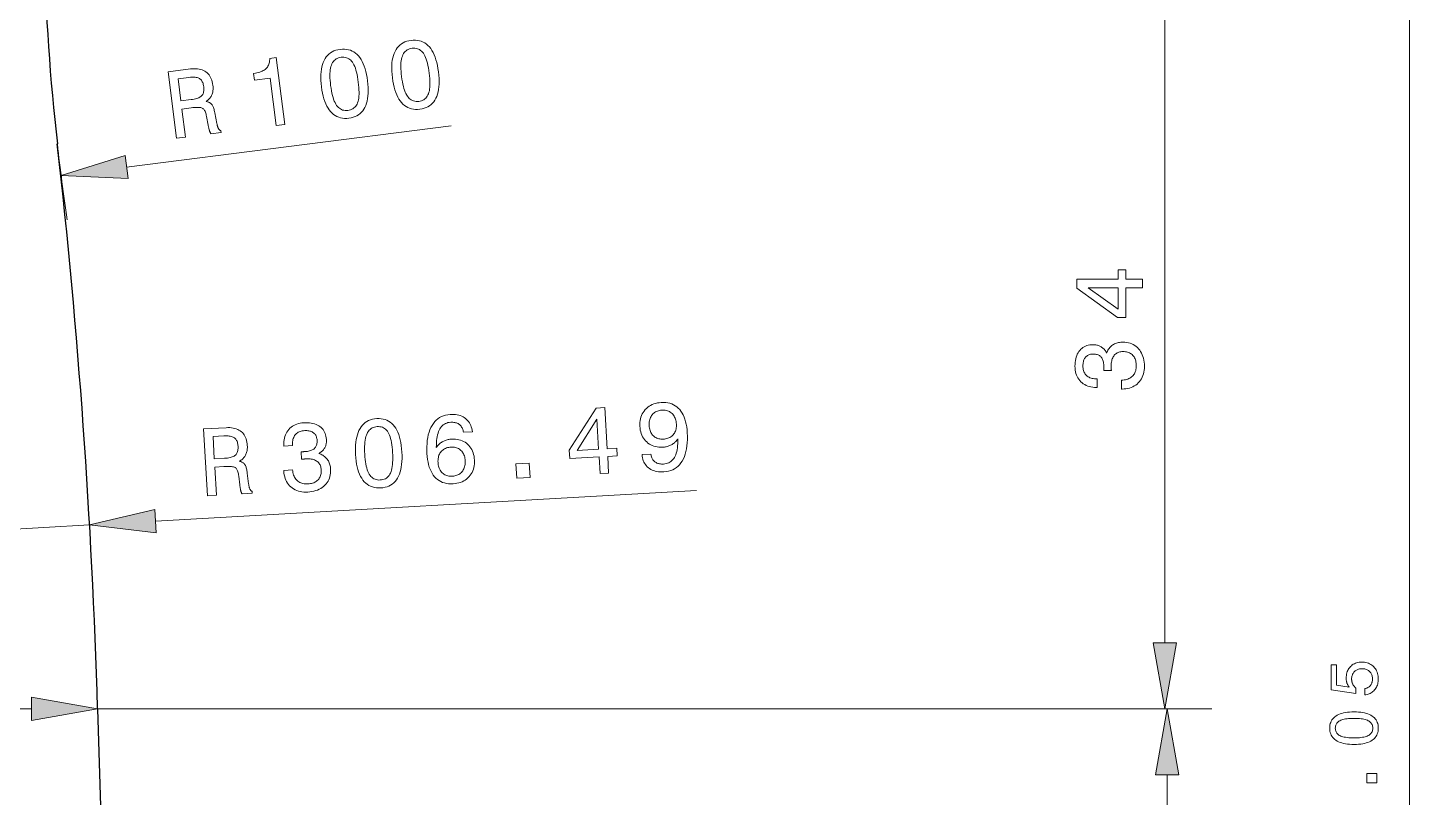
# Model space of a CAD drawing. Extents: x 0 to 297, y 0 to 420.
# Drawn here: x 160.1 to 221.9, y 247.4 to 281.8 of the extents above; entities that cross this region are included whole.
import ezdxf

# ---------------------------------------------------------------- set-up
doc = ezdxf.new("R2010")
doc.units = 0

msp = doc.modelspace()

# ---------------------------------------------------------------- linework, layer by layer
at = {"color": 7, "lineweight": 13}
for p, q in [((221.907, 141.27), (221.907, 344.361)), ((210.966, 254.27), (210.966, 282.361)), ((165.81, 259.715), (190.013, 261.087)), ((132.971, 251.315), (160.262, 251.315)), ((163.216, 251.315), (213.066, 251.315)), ((163.216, 251.315), (212.966, 251.315)), ((211.066, 217.27), (211.066, 248.361))]:
    msp.add_line(p, q, dxfattribs=at)
at = {"color": 7, "lineweight": 13, "ltscale": 0.366083}
msp.add_line((164.516, 275.558), (179.042, 277.408), dxfattribs=at)
at = {"color": 7, "lineweight": 13, "ltscale": 0.25}
msp.add_line((152.877, 258.982), (162.861, 259.548), dxfattribs=at)
at = {"color": 7, "lineweight": 30}
msp.add_line((163.216, 251.315), (164.316, 214.315), dxfattribs=at)
at = {"color": 7, "lineweight": 13}
for points in [[(173.235, 279.151), (173.219, 279.299), (173.209, 279.44), (173.205, 279.575), (173.207, 279.703), (173.216, 279.825), (173.231, 279.94), (173.252, 280.048), (173.279, 280.15), (173.312, 280.245), (173.352, 280.334), (173.398, 280.416), (173.449, 280.491), (173.506, 280.558), (173.569, 280.618), (173.638, 280.671), (173.713, 280.717), (173.793, 280.755), (173.879, 280.786), (173.971, 280.81), (174.069, 280.826), (174.169, 280.835), (174.265, 280.835), (174.356, 280.827), (174.444, 280.81), (174.528, 280.785), (174.608, 280.752), (174.684, 280.71), (174.756, 280.659), (174.824, 280.6), (174.888, 280.533), (174.948, 280.457), (175.003, 280.374), (175.055, 280.282), (175.102, 280.182), (175.145, 280.074), (175.183, 279.958), (175.217, 279.834), (175.248, 279.702), (175.273, 279.562), (175.295, 279.414), (175.311, 279.265), (175.321, 279.123), (175.325, 278.988), (175.323, 278.86), (175.315, 278.739), (175.3, 278.624), (175.279, 278.516), (175.253, 278.415), (175.22, 278.32), (175.181, 278.232), (175.135, 278.151), (175.084, 278.078), (175.027, 278.011), (174.964, 277.952), (174.895, 277.9), (174.821, 277.854), (174.74, 277.816), (174.653, 277.786), (174.56, 277.762), (174.462, 277.746), (174.363, 277.737), (174.268, 277.737), (174.176, 277.745), (174.089, 277.762), (174.005, 277.787), (173.925, 277.82), (173.849, 277.862), (173.777, 277.913), (173.709, 277.972), (173.644, 278.039), (173.584, 278.114), (173.528, 278.198), (173.476, 278.289), (173.428, 278.388), (173.385, 278.496), (173.346, 278.611), (173.312, 278.734), (173.282, 278.865), (173.256, 279.004)], [(176.407, 279.555), (176.391, 279.703), (176.381, 279.844), (176.378, 279.979), (176.38, 280.107), (176.389, 280.228), (176.403, 280.343), (176.424, 280.452), (176.452, 280.554), (176.485, 280.649), (176.525, 280.738), (176.57, 280.82), (176.622, 280.895), (176.679, 280.962), (176.742, 281.022), (176.811, 281.075), (176.885, 281.12), (176.966, 281.159), (177.052, 281.19), (177.144, 281.213), (177.242, 281.23), (177.342, 281.239), (177.437, 281.239), (177.529, 281.231), (177.617, 281.214), (177.701, 281.189), (177.781, 281.155), (177.856, 281.113), (177.928, 281.063), (177.996, 281.004), (178.06, 280.937), (178.12, 280.861), (178.176, 280.777), (178.227, 280.686), (178.274, 280.586), (178.317, 280.478), (178.356, 280.362), (178.39, 280.238), (178.42, 280.106), (178.446, 279.966), (178.467, 279.818), (178.484, 279.669), (178.494, 279.527), (178.498, 279.392), (178.496, 279.264), (178.487, 279.143), (178.473, 279.028), (178.452, 278.92), (178.425, 278.819), (178.392, 278.724), (178.353, 278.636), (178.308, 278.555), (178.257, 278.482), (178.2, 278.415), (178.137, 278.356), (178.068, 278.303), (177.993, 278.258), (177.912, 278.22), (177.826, 278.19), (177.733, 278.166), (177.634, 278.149), (177.535, 278.141), (177.44, 278.141), (177.349, 278.149), (177.261, 278.166), (177.178, 278.191), (177.098, 278.224), (177.022, 278.266), (176.95, 278.317), (176.881, 278.375), (176.817, 278.443), (176.756, 278.518), (176.7, 278.602), (176.648, 278.693), (176.601, 278.792), (176.558, 278.9), (176.519, 279.015), (176.485, 279.138), (176.455, 279.269), (176.429, 279.408)], [(176.817, 279.607), (176.834, 279.488), (176.853, 279.375), (176.874, 279.27), (176.897, 279.171), (176.923, 279.08), (176.95, 278.995), (176.98, 278.917), (177.012, 278.847), (177.046, 278.783), (177.083, 278.726), (177.121, 278.676), (177.163, 278.632), (177.207, 278.594), (177.253, 278.562), (177.303, 278.537), (177.355, 278.517), (177.409, 278.504), (177.467, 278.497), (177.527, 278.496), (177.589, 278.501), (177.652, 278.512), (177.71, 278.528), (177.764, 278.549), (177.813, 278.575), (177.859, 278.607), (177.9, 278.644), (177.937, 278.686), (177.97, 278.733), (177.999, 278.785), (178.023, 278.843), (178.043, 278.906), (178.06, 278.976), (178.073, 279.052), (178.082, 279.135), (178.087, 279.224), (178.088, 279.319), (178.086, 279.421), (178.079, 279.529), (178.069, 279.644), (178.055, 279.765), (178.038, 279.886), (178.02, 280), (177.998, 280.107), (177.975, 280.206), (177.95, 280.298), (177.923, 280.383), (177.893, 280.461), (177.862, 280.532), (177.828, 280.596), (177.793, 280.652), (177.755, 280.702), (177.714, 280.745), (177.67, 280.783), (177.624, 280.814), (177.575, 280.839), (177.523, 280.858), (177.468, 280.872), (177.411, 280.879), (177.35, 280.88), (177.287, 280.874), (177.225, 280.864), (177.167, 280.848), (177.114, 280.826), (177.064, 280.8), (177.019, 280.768), (176.977, 280.731), (176.94, 280.688), (176.907, 280.64), (176.878, 280.587), (176.853, 280.529), (176.832, 280.465), (176.815, 280.395), (176.802, 280.318), (176.792, 280.235), (176.787, 280.146), (176.785, 280.051), (176.788, 279.95), (176.794, 279.842), (176.804, 279.728)], [(171.203, 277.418), (170.933, 279.534), (170.239, 279.446), (170.2, 279.749), (170.275, 279.761), (170.345, 279.775), (170.41, 279.791), (170.472, 279.81), (170.529, 279.83), (170.582, 279.852), (170.631, 279.877), (170.675, 279.903), (170.715, 279.932), (170.751, 279.963), (170.783, 279.996), (170.812, 280.032), (170.837, 280.071), (170.859, 280.113), (170.878, 280.158), (170.893, 280.205), (170.905, 280.256), (170.913, 280.309), (170.918, 280.366), (170.92, 280.425), (171.211, 280.462), (171.592, 277.467)], [(173.645, 279.204), (173.661, 279.084), (173.68, 278.972), (173.702, 278.866), (173.725, 278.767), (173.75, 278.676), (173.778, 278.591), (173.808, 278.514), (173.84, 278.443), (173.874, 278.379), (173.91, 278.322), (173.949, 278.272), (173.99, 278.228), (174.034, 278.19), (174.081, 278.159), (174.13, 278.133), (174.182, 278.113), (174.237, 278.1), (174.294, 278.093), (174.354, 278.092), (174.417, 278.097), (174.479, 278.108), (174.537, 278.124), (174.591, 278.145), (174.641, 278.171), (174.686, 278.203), (174.728, 278.24), (174.765, 278.282), (174.797, 278.329), (174.826, 278.381), (174.85, 278.439), (174.871, 278.502), (174.887, 278.572), (174.9, 278.648), (174.909, 278.731), (174.914, 278.82), (174.916, 278.915), (174.913, 279.017), (174.907, 279.126), (174.897, 279.24), (174.883, 279.361), (174.866, 279.482), (174.847, 279.596), (174.826, 279.703), (174.803, 279.802), (174.777, 279.895), (174.75, 279.98), (174.721, 280.057), (174.689, 280.128), (174.656, 280.192), (174.62, 280.248), (174.582, 280.298), (174.541, 280.341), (174.498, 280.379), (174.451, 280.41), (174.402, 280.435), (174.35, 280.455), (174.295, 280.468), (174.238, 280.475), (174.178, 280.476), (174.115, 280.471), (174.053, 280.46), (173.995, 280.444), (173.941, 280.422), (173.892, 280.396), (173.846, 280.364), (173.805, 280.327), (173.768, 280.284), (173.734, 280.236), (173.705, 280.183), (173.68, 280.125), (173.66, 280.061), (173.642, 279.991), (173.629, 279.914), (173.62, 279.831), (173.614, 279.742), (173.613, 279.647), (173.615, 279.546), (173.621, 279.438), (173.631, 279.324)], [(166.754, 276.851), (166.375, 279.823), (167.369, 279.95), (167.455, 279.958), (167.537, 279.962), (167.616, 279.961), (167.691, 279.955), (167.763, 279.945), (167.831, 279.929), (167.895, 279.909), (167.955, 279.884), (168.012, 279.853), (168.066, 279.818), (168.115, 279.779), (168.161, 279.734), (168.202, 279.686), (168.239, 279.632), (168.272, 279.574), (168.301, 279.512), (168.326, 279.445), (168.347, 279.374), (168.363, 279.298), (168.376, 279.217), (168.381, 279.169), (168.384, 279.122), (168.385, 279.076), (168.383, 279.031), (168.38, 278.988), (168.374, 278.946), (168.366, 278.905), (168.356, 278.866), (168.344, 278.827), (168.329, 278.79), (168.313, 278.755), (168.294, 278.72), (168.273, 278.687), (168.25, 278.656), (168.225, 278.625), (168.198, 278.596), (168.169, 278.569), (168.138, 278.542), (168.104, 278.517), (168.069, 278.494), (168.102, 278.487), (168.133, 278.479), (168.163, 278.47), (168.191, 278.459), (168.217, 278.446), (168.242, 278.433), (168.264, 278.418), (168.286, 278.401), (168.305, 278.383), (168.323, 278.363), (168.34, 278.342), (168.356, 278.316), (168.371, 278.287), (168.386, 278.255), (168.4, 278.22), (168.414, 278.18), (168.427, 278.138), (168.439, 278.092), (168.451, 278.042), (168.462, 277.989), (168.555, 277.51), (168.561, 277.48), (168.568, 277.451), (168.574, 277.424), (168.581, 277.399), (168.588, 277.376), (168.595, 277.354), (168.602, 277.334), (168.609, 277.316), (168.616, 277.3), (168.624, 277.285), (168.632, 277.271), (168.641, 277.259), (168.65, 277.247), (168.66, 277.236), (168.67, 277.225), (168.681, 277.216), (168.692, 277.207), (168.704, 277.199), (168.717, 277.192), (168.73, 277.186), (168.741, 277.104), (168.291, 277.047), (168.284, 277.056), (168.277, 277.067), (168.27, 277.078), (168.263, 277.09), (168.257, 277.104), (168.25, 277.118), (168.244, 277.133), (168.237, 277.15), (168.231, 277.167), (168.224, 277.185), (168.218, 277.205), (168.212, 277.225), (168.206, 277.248), (168.2, 277.271), (168.193, 277.296), (168.187, 277.322), (168.181, 277.35), (168.175, 277.379), (168.168, 277.409), (168.162, 277.441), (168.092, 277.823), (168.081, 277.879), (168.068, 277.93), (168.055, 277.977), (168.04, 278.02), (168.024, 278.058), (168.006, 278.092), (167.988, 278.122), (167.968, 278.148), (167.947, 278.169), (167.925, 278.186), (167.899, 278.2), (167.867, 278.211), (167.83, 278.22), (167.786, 278.226), (167.737, 278.229), (167.681, 278.23), (167.62, 278.229), (167.552, 278.225), (167.479, 278.218), (167.399, 278.209), (166.991, 278.157), (167.151, 276.902)], [(167.304, 279.572), (166.819, 279.51), (166.945, 278.521), (167.403, 278.579), (167.471, 278.589), (167.534, 278.6), (167.592, 278.614), (167.646, 278.629), (167.696, 278.645), (167.741, 278.664), (167.781, 278.684), (167.817, 278.707), (167.849, 278.73), (167.876, 278.756), (167.899, 278.784), (167.919, 278.814), (167.936, 278.848), (167.949, 278.884), (167.96, 278.922), (167.967, 278.964), (167.971, 279.008), (167.972, 279.055), (167.97, 279.104), (167.965, 279.156), (167.957, 279.207), (167.947, 279.255), (167.934, 279.299), (167.92, 279.34), (167.902, 279.378), (167.883, 279.412), (167.861, 279.443), (167.837, 279.471), (167.81, 279.495), (167.781, 279.516), (167.749, 279.534), (167.714, 279.55), (167.675, 279.562), (167.633, 279.572), (167.587, 279.579), (167.537, 279.583), (167.484, 279.584), (167.428, 279.583), (167.368, 279.579)], [(164.451, 276.075), (161.586, 275.185), (164.582, 275.042)], [(209.966, 270.151), (209.224, 270.151), (209.224, 268.833), (208.844, 268.833), (207.033, 270.147), (207.033, 270.539), (208.878, 270.539), (208.878, 270.967), (209.224, 270.967), (209.224, 270.539), (209.966, 270.539)], [(208.878, 269.196), (208.878, 270.151), (207.535, 270.151)], [(209.026, 265.627), (209.026, 266.025), (209.087, 266.028), (209.146, 266.034), (209.203, 266.043), (209.256, 266.056), (209.306, 266.072), (209.354, 266.091), (209.399, 266.113), (209.441, 266.138), (209.48, 266.167), (209.516, 266.199), (209.549, 266.234), (209.578, 266.271), (209.605, 266.312), (209.627, 266.354), (209.646, 266.4), (209.662, 266.448), (209.674, 266.499), (209.683, 266.553), (209.688, 266.609), (209.69, 266.668), (209.688, 266.726), (209.683, 266.781), (209.676, 266.834), (209.664, 266.884), (209.65, 266.932), (209.633, 266.977), (209.612, 267.02), (209.589, 267.06), (209.562, 267.098), (209.532, 267.133), (209.499, 267.165), (209.464, 267.194), (209.426, 267.219), (209.386, 267.241), (209.344, 267.26), (209.299, 267.275), (209.252, 267.287), (209.203, 267.296), (209.151, 267.301), (209.097, 267.303), (209.048, 267.301), (209.001, 267.296), (208.957, 267.287), (208.914, 267.276), (208.874, 267.261), (208.836, 267.242), (208.8, 267.22), (208.767, 267.195), (208.735, 267.167), (208.706, 267.135), (208.68, 267.1), (208.656, 267.062), (208.635, 267.022), (208.617, 266.979), (208.601, 266.933), (208.588, 266.885), (208.579, 266.834), (208.572, 266.78), (208.567, 266.723), (208.566, 266.664), (208.566, 266.655), (208.566, 266.647), (208.566, 266.638), (208.566, 266.629), (208.567, 266.621), (208.567, 266.612), (208.567, 266.603), (208.567, 266.594), (208.568, 266.584), (208.568, 266.575), (208.569, 266.566), (208.569, 266.555), (208.57, 266.545), (208.57, 266.533), (208.571, 266.521), (208.571, 266.509), (208.572, 266.496), (208.573, 266.482), (208.574, 266.468), (208.574, 266.453), (208.235, 266.453), (208.235, 266.462), (208.236, 266.471), (208.236, 266.48), (208.237, 266.489), (208.237, 266.498), (208.237, 266.507), (208.238, 266.516), (208.238, 266.524), (208.238, 266.533), (208.238, 266.542), (208.238, 266.55), (208.239, 266.558), (208.239, 266.566), (208.239, 266.574), (208.239, 266.582), (208.239, 266.59), (208.239, 266.597), (208.239, 266.605), (208.239, 266.612), (208.239, 266.62), (208.238, 266.676), (208.235, 266.73), (208.229, 266.78), (208.221, 266.828), (208.211, 266.873), (208.198, 266.914), (208.183, 266.953), (208.166, 266.989), (208.146, 267.021), (208.124, 267.051), (208.1, 267.077), (208.074, 267.101), (208.045, 267.122), (208.013, 267.14), (207.979, 267.156), (207.943, 267.168), (207.904, 267.178), (207.863, 267.185), (207.819, 267.189), (207.773, 267.191), (207.729, 267.189), (207.687, 267.185), (207.646, 267.179), (207.608, 267.169), (207.572, 267.157), (207.538, 267.142), (207.506, 267.124), (207.477, 267.104), (207.449, 267.081), (207.423, 267.055), (207.4, 267.026), (207.379, 266.996), (207.361, 266.963), (207.345, 266.927), (207.332, 266.889), (207.321, 266.849), (207.312, 266.806), (207.306, 266.761), (207.302, 266.714), (207.301, 266.664), (207.303, 266.608), (207.308, 266.555), (207.316, 266.504), (207.327, 266.456), (207.342, 266.412), (207.36, 266.369), (207.381, 266.33), (207.405, 266.293), (207.433, 266.26), (207.463, 266.228), (207.497, 266.2), (207.534, 266.175), (207.575, 266.153), (207.618, 266.133), (207.664, 266.117), (207.713, 266.104), (207.765, 266.093), (207.82, 266.086), (207.879, 266.081), (207.94, 266.08), (207.94, 265.696), (207.91, 265.696), (207.824, 265.699), (207.741, 265.706), (207.662, 265.719), (207.587, 265.737), (207.515, 265.76), (207.446, 265.788), (207.381, 265.822), (207.32, 265.86), (207.262, 265.904), (207.208, 265.952), (207.159, 266.005), (207.114, 266.062), (207.075, 266.122), (207.041, 266.186), (207.012, 266.253), (206.989, 266.324), (206.97, 266.398), (206.957, 266.476), (206.95, 266.558), (206.947, 266.643), (206.949, 266.733), (206.955, 266.818), (206.966, 266.9), (206.981, 266.977), (207, 267.051), (207.024, 267.12), (207.051, 267.185), (207.083, 267.246), (207.119, 267.303), (207.16, 267.355), (207.204, 267.403), (207.252, 267.446), (207.303, 267.484), (207.357, 267.517), (207.415, 267.545), (207.476, 267.568), (207.541, 267.585), (207.609, 267.598), (207.68, 267.606), (207.754, 267.608), (207.797, 267.607), (207.839, 267.604), (207.879, 267.6), (207.918, 267.593), (207.956, 267.584), (207.992, 267.574), (208.027, 267.561), (208.061, 267.547), (208.094, 267.531), (208.125, 267.512), (208.155, 267.492), (208.184, 267.47), (208.211, 267.447), (208.237, 267.421), (208.261, 267.393), (208.284, 267.364), (208.305, 267.333), (208.324, 267.3), (208.343, 267.265), (208.359, 267.229), (208.378, 267.276), (208.399, 267.321), (208.421, 267.364), (208.446, 267.404), (208.473, 267.442), (208.501, 267.478), (208.532, 267.511), (208.565, 267.542), (208.599, 267.57), (208.636, 267.597), (208.674, 267.62), (208.714, 267.642), (208.756, 267.661), (208.8, 267.677), (208.845, 267.691), (208.892, 267.702), (208.941, 267.711), (208.991, 267.717), (209.043, 267.721), (209.097, 267.722), (209.182, 267.719), (209.263, 267.71), (209.341, 267.696), (209.416, 267.675), (209.487, 267.648), (209.554, 267.616), (209.619, 267.577), (209.68, 267.533), (209.737, 267.483), (209.791, 267.427), (209.841, 267.366), (209.885, 267.301), (209.924, 267.232), (209.958, 267.16), (209.987, 267.083), (210.011, 267.003), (210.029, 266.919), (210.042, 266.831), (210.05, 266.739), (210.052, 266.643), (210.05, 266.552), (210.041, 266.465), (210.028, 266.381), (210.009, 266.302), (209.984, 266.226), (209.954, 266.154), (209.919, 266.085), (209.878, 266.021), (209.832, 265.96), (209.78, 265.903), (209.724, 265.85), (209.664, 265.803), (209.601, 265.762), (209.534, 265.726), (209.463, 265.696), (209.389, 265.671), (209.311, 265.651), (209.229, 265.638), (209.144, 265.629), (209.055, 265.627)], [(185.696, 261.844), (185.654, 262.585), (184.339, 262.51), (184.317, 262.889), (185.526, 264.772), (185.918, 264.794), (186.022, 262.952), (186.449, 262.976), (186.469, 262.631), (186.042, 262.607), (186.083, 261.866)], [(187.576, 262.694), (187.972, 262.716), (187.978, 262.672), (187.986, 262.631), (187.997, 262.591), (188.01, 262.554), (188.026, 262.518), (188.045, 262.485), (188.066, 262.454), (188.09, 262.425), (188.116, 262.398), (188.144, 262.373), (188.175, 262.351), (188.208, 262.331), (188.242, 262.314), (188.279, 262.3), (188.317, 262.288), (188.357, 262.279), (188.4, 262.273), (188.444, 262.269), (188.49, 262.268), (188.538, 262.269), (188.602, 262.275), (188.662, 262.287), (188.719, 262.303), (188.773, 262.325), (188.824, 262.352), (188.871, 262.385), (188.915, 262.422), (188.955, 262.465), (188.992, 262.513), (189.025, 262.566), (189.056, 262.624), (189.083, 262.688), (189.107, 262.757), (189.127, 262.832), (189.145, 262.912), (189.159, 262.998), (189.17, 263.089), (189.177, 263.186), (189.182, 263.288), (189.183, 263.395), (189.159, 263.362), (189.134, 263.33), (189.108, 263.299), (189.08, 263.27), (189.051, 263.243), (189.022, 263.217), (188.99, 263.193), (188.958, 263.17), (188.925, 263.149), (188.89, 263.129), (188.854, 263.111), (188.818, 263.095), (188.78, 263.08), (188.742, 263.067), (188.702, 263.055), (188.662, 263.045), (188.62, 263.037), (188.578, 263.031), (188.535, 263.026), (188.491, 263.022), (188.407, 263.02), (188.326, 263.024), (188.249, 263.033), (188.174, 263.048), (188.102, 263.069), (188.032, 263.095), (187.966, 263.127), (187.903, 263.164), (187.842, 263.207), (187.785, 263.256), (187.731, 263.309), (187.683, 263.366), (187.639, 263.427), (187.601, 263.492), (187.568, 263.56), (187.54, 263.633), (187.517, 263.709), (187.499, 263.789), (187.486, 263.872), (187.479, 263.959), (187.477, 264.048), (187.48, 264.133), (187.49, 264.215), (187.505, 264.294), (187.526, 264.369), (187.553, 264.442), (187.586, 264.512), (187.624, 264.579), (187.669, 264.642), (187.719, 264.703), (187.774, 264.759), (187.832, 264.81), (187.895, 264.855), (187.961, 264.895), (188.031, 264.93), (188.105, 264.96), (188.183, 264.984), (188.264, 265.002), (188.349, 265.015), (188.439, 265.023), (188.541, 265.025), (188.639, 265.02), (188.733, 265.007), (188.822, 264.986), (188.906, 264.958), (188.987, 264.923), (189.062, 264.88), (189.133, 264.829), (189.2, 264.77), (189.262, 264.705), (189.319, 264.632), (189.372, 264.552), (189.418, 264.465), (189.46, 264.372), (189.497, 264.272), (189.528, 264.165), (189.554, 264.051), (189.575, 263.931), (189.59, 263.804), (189.601, 263.67), (189.607, 263.512), (189.606, 263.36), (189.599, 263.216), (189.586, 263.079), (189.567, 262.949), (189.541, 262.826), (189.509, 262.71), (189.471, 262.601), (189.426, 262.5), (189.375, 262.405), (189.317, 262.318), (189.255, 262.24), (189.186, 262.17), (189.113, 262.109), (189.033, 262.056), (188.948, 262.012), (188.858, 261.976), (188.762, 261.949), (188.66, 261.93), (188.553, 261.919), (188.47, 261.917), (188.389, 261.919), (188.312, 261.926), (188.239, 261.938), (188.168, 261.954), (188.1, 261.975), (188.036, 262.001), (187.975, 262.031), (187.917, 262.066), (187.863, 262.106), (187.812, 262.15), (187.766, 262.197), (187.725, 262.248), (187.689, 262.301), (187.658, 262.358), (187.632, 262.419), (187.611, 262.483), (187.594, 262.55), (187.583, 262.62)], [(187.895, 263.987), (187.9, 263.93), (187.908, 263.876), (187.919, 263.824), (187.933, 263.775), (187.95, 263.728), (187.971, 263.684), (187.994, 263.642), (188.021, 263.603), (188.05, 263.566), (188.083, 263.532), (188.118, 263.501), (188.155, 263.474), (188.194, 263.45), (188.235, 263.429), (188.277, 263.413), (188.322, 263.4), (188.368, 263.39), (188.416, 263.384), (188.467, 263.382), (188.519, 263.383), (188.576, 263.388), (188.631, 263.396), (188.683, 263.408), (188.733, 263.422), (188.779, 263.441), (188.823, 263.462), (188.864, 263.487), (188.903, 263.515), (188.938, 263.546), (188.971, 263.581), (189.001, 263.618), (189.027, 263.658), (189.05, 263.7), (189.069, 263.744), (189.085, 263.791), (189.097, 263.84), (189.106, 263.892), (189.112, 263.946), (189.113, 264.002), (189.112, 264.06), (189.107, 264.119), (189.099, 264.176), (189.087, 264.229), (189.072, 264.28), (189.055, 264.328), (189.034, 264.374), (189.009, 264.417), (188.982, 264.457), (188.951, 264.495), (188.917, 264.53), (188.881, 264.562), (188.842, 264.59), (188.801, 264.614), (188.759, 264.635), (188.714, 264.652), (188.667, 264.666), (188.618, 264.675), (188.566, 264.681), (188.513, 264.684), (188.458, 264.682), (188.405, 264.677), (188.355, 264.669), (188.306, 264.657), (188.261, 264.642), (188.217, 264.623), (188.176, 264.6), (188.137, 264.575), (188.1, 264.545), (188.066, 264.512), (188.033, 264.476), (188.004, 264.436), (187.978, 264.395), (187.956, 264.351), (187.937, 264.306), (187.922, 264.258), (187.909, 264.208), (187.901, 264.156), (187.896, 264.102), (187.894, 264.046)], [(171.547, 261.984), (171.945, 262.006), (171.951, 261.945), (171.96, 261.886), (171.973, 261.831), (171.989, 261.778), (172.007, 261.729), (172.029, 261.682), (172.054, 261.639), (172.081, 261.599), (172.112, 261.561), (172.146, 261.527), (172.183, 261.496), (172.222, 261.469), (172.264, 261.445), (172.308, 261.425), (172.354, 261.408), (172.403, 261.395), (172.455, 261.386), (172.509, 261.38), (172.565, 261.378), (172.624, 261.38), (172.682, 261.385), (172.737, 261.393), (172.789, 261.403), (172.839, 261.417), (172.885, 261.434), (172.93, 261.454), (172.971, 261.477), (173.01, 261.503), (173.046, 261.532), (173.079, 261.564), (173.11, 261.599), (173.137, 261.635), (173.16, 261.674), (173.18, 261.715), (173.196, 261.759), (173.209, 261.804), (173.218, 261.852), (173.223, 261.901), (173.226, 261.953), (173.224, 262.007), (173.22, 262.056), (173.212, 262.103), (173.201, 262.147), (173.187, 262.188), (173.17, 262.228), (173.149, 262.265), (173.125, 262.299), (173.098, 262.331), (173.068, 262.361), (173.035, 262.388), (172.998, 262.413), (172.96, 262.434), (172.918, 262.453), (172.874, 262.469), (172.828, 262.482), (172.778, 262.492), (172.727, 262.498), (172.673, 262.502), (172.616, 262.503), (172.556, 262.501), (172.548, 262.501), (172.539, 262.5), (172.531, 262.5), (172.522, 262.499), (172.513, 262.499), (172.504, 262.498), (172.495, 262.497), (172.486, 262.496), (172.477, 262.495), (172.468, 262.494), (172.459, 262.493), (172.449, 262.492), (172.438, 262.491), (172.427, 262.49), (172.415, 262.489), (172.402, 262.487), (172.389, 262.486), (172.375, 262.484), (172.361, 262.483), (172.346, 262.481), (172.327, 262.82), (172.336, 262.82), (172.346, 262.82), (172.355, 262.82), (172.364, 262.821), (172.373, 262.821), (172.381, 262.821), (172.39, 262.821), (172.399, 262.821), (172.407, 262.822), (172.416, 262.822), (172.424, 262.822), (172.432, 262.822), (172.441, 262.823), (172.449, 262.823), (172.456, 262.823), (172.464, 262.824), (172.472, 262.824), (172.479, 262.824), (172.487, 262.825), (172.494, 262.825), (172.55, 262.83), (172.604, 262.836), (172.654, 262.845), (172.701, 262.855), (172.745, 262.868), (172.786, 262.883), (172.823, 262.9), (172.858, 262.919), (172.889, 262.941), (172.918, 262.964), (172.943, 262.99), (172.965, 263.018), (172.985, 263.048), (173.001, 263.081), (173.014, 263.115), (173.025, 263.152), (173.033, 263.191), (173.037, 263.233), (173.039, 263.277), (173.038, 263.323), (173.034, 263.367), (173.027, 263.409), (173.018, 263.449), (173.007, 263.487), (172.992, 263.522), (172.976, 263.555), (172.956, 263.586), (172.934, 263.614), (172.909, 263.64), (172.882, 263.664), (172.853, 263.686), (172.821, 263.705), (172.787, 263.721), (172.75, 263.735), (172.712, 263.747), (172.671, 263.755), (172.628, 263.761), (172.582, 263.765), (172.535, 263.766), (172.485, 263.764), (172.429, 263.76), (172.376, 263.752), (172.326, 263.741), (172.279, 263.727), (172.235, 263.71), (172.194, 263.689), (172.156, 263.666), (172.121, 263.64), (172.089, 263.61), (172.059, 263.578), (172.033, 263.542), (172.01, 263.504), (171.99, 263.462), (171.973, 263.418), (171.959, 263.371), (171.949, 263.322), (171.941, 263.269), (171.937, 263.213), (171.936, 263.155), (171.938, 263.094), (171.555, 263.072), (171.553, 263.101), (171.551, 263.188), (171.554, 263.271), (171.562, 263.35), (171.576, 263.427), (171.595, 263.5), (171.619, 263.57), (171.649, 263.637), (171.684, 263.7), (171.724, 263.76), (171.769, 263.817), (171.819, 263.869), (171.873, 263.917), (171.931, 263.959), (171.993, 263.997), (172.058, 264.029), (172.128, 264.057), (172.201, 264.079), (172.278, 264.097), (172.359, 264.109), (172.444, 264.117), (172.534, 264.12), (172.62, 264.118), (172.702, 264.112), (172.78, 264.102), (172.854, 264.087), (172.924, 264.067), (172.991, 264.043), (173.054, 264.015), (173.112, 263.982), (173.167, 263.945), (173.218, 263.903), (173.263, 263.858), (173.304, 263.809), (173.34, 263.757), (173.371, 263.701), (173.397, 263.641), (173.419, 263.577), (173.435, 263.51), (173.447, 263.44), (173.453, 263.365), (173.455, 263.322), (173.454, 263.281), (173.452, 263.24), (173.447, 263.201), (173.441, 263.163), (173.432, 263.126), (173.422, 263.09), (173.41, 263.055), (173.395, 263.022), (173.379, 262.989), (173.36, 262.958), (173.34, 262.928), (173.318, 262.9), (173.294, 262.873), (173.268, 262.847), (173.24, 262.823), (173.21, 262.8), (173.178, 262.779), (173.144, 262.759), (173.109, 262.74), (173.157, 262.724), (173.203, 262.706), (173.247, 262.685), (173.289, 262.663), (173.328, 262.639), (173.365, 262.612), (173.4, 262.583), (173.433, 262.553), (173.463, 262.52), (173.492, 262.485), (173.518, 262.448), (173.541, 262.409), (173.562, 262.368), (173.581, 262.326), (173.598, 262.281), (173.611, 262.235), (173.623, 262.187), (173.632, 262.137), (173.639, 262.085), (173.643, 262.031), (173.645, 261.946), (173.641, 261.864), (173.63, 261.786), (173.614, 261.71), (173.592, 261.638), (173.563, 261.568), (173.528, 261.502), (173.487, 261.439), (173.441, 261.379), (173.388, 261.322), (173.33, 261.269), (173.267, 261.221), (173.201, 261.178), (173.13, 261.14), (173.056, 261.107), (172.977, 261.078), (172.894, 261.055), (172.806, 261.037), (172.715, 261.024), (172.619, 261.016), (172.529, 261.014), (172.441, 261.017), (172.357, 261.026), (172.277, 261.04), (172.199, 261.061), (172.126, 261.086), (172.055, 261.118), (171.989, 261.155), (171.925, 261.198), (171.865, 261.246), (171.81, 261.299), (171.759, 261.356), (171.715, 261.417), (171.675, 261.482), (171.641, 261.551), (171.612, 261.624), (171.588, 261.701), (171.569, 261.781), (171.556, 261.866), (171.549, 261.954)], [(174.759, 262.69), (174.753, 262.838), (174.753, 262.98), (174.759, 263.114), (174.77, 263.242), (174.787, 263.362), (174.81, 263.476), (174.839, 263.583), (174.873, 263.683), (174.913, 263.775), (174.958, 263.861), (175.01, 263.94), (175.066, 264.011), (175.128, 264.074), (175.195, 264.129), (175.267, 264.177), (175.345, 264.218), (175.428, 264.25), (175.516, 264.275), (175.61, 264.292), (175.708, 264.302), (175.808, 264.304), (175.904, 264.297), (175.995, 264.283), (176.081, 264.26), (176.163, 264.229), (176.24, 264.19), (176.313, 264.143), (176.381, 264.087), (176.445, 264.024), (176.504, 263.952), (176.559, 263.872), (176.608, 263.785), (176.653, 263.69), (176.693, 263.587), (176.728, 263.476), (176.759, 263.358), (176.784, 263.232), (176.805, 263.098), (176.821, 262.956), (176.832, 262.807), (176.838, 262.658), (176.838, 262.516), (176.833, 262.381), (176.821, 262.253), (176.805, 262.132), (176.782, 262.019), (176.754, 261.913), (176.72, 261.814), (176.681, 261.722), (176.635, 261.637), (176.585, 261.559), (176.529, 261.489), (176.467, 261.427), (176.4, 261.372), (176.328, 261.325), (176.25, 261.285), (176.167, 261.253), (176.078, 261.228), (175.984, 261.211), (175.884, 261.201), (175.785, 261.2), (175.69, 261.206), (175.6, 261.221), (175.513, 261.244), (175.432, 261.274), (175.354, 261.314), (175.282, 261.361), (175.213, 261.416), (175.149, 261.48), (175.089, 261.551), (175.034, 261.631), (174.984, 261.718), (174.939, 261.813), (174.898, 261.915), (174.863, 262.025), (174.832, 262.143), (174.807, 262.268), (174.786, 262.401), (174.77, 262.541)], [(179.984, 263.712), (179.588, 263.69), (179.58, 263.735), (179.569, 263.778), (179.557, 263.819), (179.542, 263.857), (179.525, 263.893), (179.505, 263.926), (179.484, 263.958), (179.46, 263.987), (179.434, 264.013), (179.406, 264.037), (179.376, 264.059), (179.344, 264.078), (179.31, 264.095), (179.274, 264.109), (179.236, 264.12), (179.196, 264.129), (179.155, 264.135), (179.111, 264.139), (179.066, 264.14), (179.018, 264.139), (178.954, 264.133), (178.893, 264.121), (178.836, 264.104), (178.782, 264.082), (178.732, 264.055), (178.685, 264.023), (178.641, 263.985), (178.601, 263.942), (178.564, 263.894), (178.53, 263.841), (178.5, 263.782), (178.473, 263.718), (178.449, 263.649), (178.428, 263.574), (178.411, 263.494), (178.397, 263.409), (178.386, 263.318), (178.378, 263.221), (178.374, 263.12), (178.372, 263.013), (178.396, 263.046), (178.422, 263.077), (178.448, 263.107), (178.476, 263.136), (178.505, 263.163), (178.535, 263.189), (178.566, 263.213), (178.598, 263.236), (178.632, 263.257), (178.667, 263.276), (178.703, 263.294), (178.74, 263.311), (178.777, 263.326), (178.816, 263.339), (178.856, 263.35), (178.897, 263.36), (178.939, 263.369), (178.981, 263.375), (179.025, 263.38), (179.069, 263.384), (179.153, 263.386), (179.234, 263.382), (179.311, 263.373), (179.386, 263.358), (179.458, 263.337), (179.527, 263.311), (179.594, 263.279), (179.657, 263.242), (179.718, 263.199), (179.775, 263.15), (179.829, 263.097), (179.877, 263.04), (179.921, 262.979), (179.959, 262.914), (179.992, 262.845), (180.02, 262.773), (180.043, 262.697), (180.061, 262.617), (180.073, 262.534), (180.081, 262.446), (180.083, 262.359), (180.08, 262.274), (180.07, 262.192), (180.055, 262.114), (180.034, 262.038), (180.007, 261.965), (179.974, 261.896), (179.936, 261.829), (179.891, 261.766), (179.841, 261.705), (179.786, 261.649), (179.728, 261.598), (179.665, 261.553), (179.599, 261.513), (179.529, 261.478), (179.455, 261.448), (179.377, 261.424), (179.296, 261.406), (179.21, 261.393), (179.121, 261.385), (179.018, 261.383), (178.92, 261.388), (178.826, 261.401), (178.736, 261.421), (178.652, 261.45), (178.571, 261.485), (178.495, 261.528), (178.424, 261.579), (178.357, 261.637), (178.295, 261.703), (178.237, 261.776), (178.185, 261.856), (178.138, 261.943), (178.096, 262.036), (178.059, 262.136), (178.028, 262.243), (178.002, 262.356), (177.981, 262.477), (177.965, 262.604), (177.955, 262.738), (177.949, 262.895), (177.95, 263.046), (177.956, 263.189), (177.97, 263.326), (177.989, 263.455), (178.015, 263.578), (178.047, 263.694), (178.086, 263.803), (178.131, 263.905), (178.182, 264), (178.24, 264.087), (178.302, 264.166), (178.37, 264.236), (178.443, 264.298), (178.521, 264.351), (178.605, 264.395), (178.694, 264.431), (178.788, 264.459), (178.887, 264.478), (178.992, 264.488), (179.076, 264.49), (179.156, 264.488), (179.233, 264.482), (179.307, 264.471), (179.377, 264.455), (179.444, 264.435), (179.508, 264.411), (179.568, 264.381), (179.625, 264.348), (179.679, 264.309), (179.729, 264.267), (179.774, 264.221), (179.815, 264.17), (179.852, 264.116), (179.885, 264.059), (179.913, 263.997), (179.937, 263.932), (179.957, 263.862), (179.973, 263.789)], [(184.681, 262.876), (185.635, 262.93), (185.559, 264.271)], [(168.133, 260.849), (167.963, 263.84), (168.963, 263.896), (169.049, 263.899), (169.132, 263.897), (169.21, 263.891), (169.285, 263.88), (169.355, 263.864), (169.422, 263.844), (169.485, 263.819), (169.543, 263.789), (169.598, 263.755), (169.649, 263.717), (169.695, 263.674), (169.738, 263.626), (169.775, 263.575), (169.809, 263.519), (169.838, 263.459), (169.862, 263.395), (169.882, 263.326), (169.898, 263.253), (169.909, 263.176), (169.916, 263.095), (169.918, 263.047), (169.918, 262.999), (169.915, 262.954), (169.911, 262.909), (169.904, 262.866), (169.896, 262.825), (169.885, 262.785), (169.872, 262.746), (169.857, 262.709), (169.84, 262.673), (169.821, 262.638), (169.8, 262.605), (169.777, 262.574), (169.752, 262.544), (169.725, 262.515), (169.696, 262.488), (169.664, 262.463), (169.631, 262.439), (169.596, 262.416), (169.559, 262.395), (169.592, 262.386), (169.622, 262.376), (169.651, 262.364), (169.678, 262.352), (169.704, 262.337), (169.727, 262.322), (169.749, 262.305), (169.769, 262.287), (169.787, 262.268), (169.804, 262.247), (169.819, 262.224), (169.833, 262.198), (169.847, 262.168), (169.859, 262.135), (169.871, 262.098), (169.882, 262.058), (169.892, 262.015), (169.901, 261.968), (169.909, 261.918), (169.916, 261.864), (169.976, 261.38), (169.98, 261.349), (169.984, 261.32), (169.989, 261.293), (169.993, 261.267), (169.999, 261.244), (170.004, 261.222), (170.01, 261.201), (170.016, 261.183), (170.022, 261.166), (170.029, 261.15), (170.036, 261.136), (170.043, 261.123), (170.052, 261.111), (170.061, 261.099), (170.07, 261.088), (170.08, 261.078), (170.091, 261.068), (170.103, 261.059), (170.115, 261.051), (170.128, 261.044), (170.132, 260.962), (169.68, 260.936), (169.673, 260.946), (169.667, 260.957), (169.661, 260.969), (169.655, 260.982), (169.649, 260.995), (169.644, 261.01), (169.638, 261.026), (169.633, 261.042), (169.628, 261.06), (169.623, 261.079), (169.618, 261.099), (169.614, 261.12), (169.609, 261.142), (169.604, 261.166), (169.6, 261.192), (169.595, 261.218), (169.591, 261.246), (169.587, 261.275), (169.583, 261.306), (169.579, 261.338), (169.536, 261.724), (169.528, 261.78), (169.52, 261.833), (169.509, 261.88), (169.497, 261.924), (169.484, 261.964), (169.469, 261.999), (169.452, 262.03), (169.435, 262.057), (169.415, 262.08), (169.394, 262.098), (169.37, 262.114), (169.339, 262.127), (169.302, 262.138), (169.259, 262.148), (169.21, 262.154), (169.154, 262.159), (169.093, 262.162), (169.025, 262.163), (168.951, 262.161), (168.871, 262.158), (168.461, 262.134), (168.533, 260.871)], [(168.872, 263.524), (168.384, 263.496), (168.44, 262.5), (168.901, 262.527), (168.969, 262.532), (169.033, 262.539), (169.092, 262.548), (169.147, 262.559), (169.198, 262.572), (169.244, 262.588), (169.286, 262.605), (169.323, 262.625), (169.356, 262.646), (169.385, 262.67), (169.41, 262.696), (169.432, 262.725), (169.451, 262.757), (169.467, 262.792), (169.481, 262.83), (169.491, 262.871), (169.498, 262.915), (169.502, 262.961), (169.504, 263.011), (169.502, 263.063), (169.498, 263.115), (169.491, 263.163), (169.482, 263.208), (169.47, 263.25), (169.455, 263.289), (169.438, 263.324), (169.418, 263.357), (169.396, 263.386), (169.371, 263.412), (169.344, 263.435), (169.313, 263.456), (169.279, 263.473), (169.241, 263.488), (169.2, 263.501), (169.154, 263.511), (169.105, 263.519), (169.053, 263.524), (168.996, 263.526), (168.936, 263.526)], [(175.171, 262.713), (175.18, 262.593), (175.191, 262.479), (175.204, 262.372), (175.221, 262.272), (175.24, 262.179), (175.261, 262.093), (175.285, 262.013), (175.312, 261.941), (175.342, 261.875), (175.374, 261.815), (175.409, 261.763), (175.447, 261.716), (175.489, 261.675), (175.533, 261.64), (175.581, 261.611), (175.631, 261.588), (175.685, 261.571), (175.741, 261.56), (175.801, 261.554), (175.864, 261.555), (175.927, 261.561), (175.986, 261.573), (176.041, 261.591), (176.093, 261.614), (176.14, 261.642), (176.184, 261.676), (176.224, 261.715), (176.26, 261.76), (176.292, 261.81), (176.32, 261.866), (176.345, 261.928), (176.367, 261.996), (176.385, 262.071), (176.399, 262.153), (176.411, 262.242), (176.419, 262.337), (176.424, 262.438), (176.425, 262.547), (176.423, 262.662), (176.417, 262.784), (176.409, 262.906), (176.398, 263.02), (176.384, 263.128), (176.368, 263.229), (176.35, 263.323), (176.328, 263.41), (176.304, 263.49), (176.278, 263.562), (176.249, 263.628), (176.217, 263.687), (176.183, 263.739), (176.145, 263.785), (176.104, 263.826), (176.06, 263.86), (176.013, 263.889), (175.962, 263.912), (175.909, 263.929), (175.852, 263.94), (175.792, 263.945), (175.729, 263.944), (175.666, 263.938), (175.607, 263.926), (175.552, 263.908), (175.501, 263.885), (175.453, 263.856), (175.409, 263.822), (175.369, 263.782), (175.333, 263.737), (175.3, 263.686), (175.271, 263.63), (175.246, 263.567), (175.224, 263.498), (175.206, 263.423), (175.19, 263.341), (175.179, 263.253), (175.17, 263.158), (175.166, 263.056), (175.164, 262.948), (175.166, 262.834)], [(179.665, 262.419), (179.66, 262.476), (179.652, 262.531), (179.641, 262.583), (179.626, 262.632), (179.609, 262.679), (179.589, 262.724), (179.565, 262.766), (179.539, 262.805), (179.509, 262.842), (179.476, 262.877), (179.441, 262.908), (179.404, 262.936), (179.365, 262.96), (179.324, 262.98), (179.281, 262.997), (179.237, 263.01), (179.191, 263.02), (179.143, 263.026), (179.093, 263.029), (179.041, 263.027), (178.983, 263.022), (178.929, 263.014), (178.876, 263.002), (178.827, 262.987), (178.781, 262.969), (178.737, 262.948), (178.696, 262.923), (178.657, 262.895), (178.622, 262.863), (178.589, 262.829), (178.559, 262.791), (178.533, 262.751), (178.51, 262.709), (178.491, 262.664), (178.475, 262.617), (178.463, 262.567), (178.454, 262.515), (178.448, 262.461), (178.447, 262.404), (178.448, 262.345), (178.453, 262.287), (178.461, 262.23), (178.473, 262.177), (178.487, 262.126), (178.505, 262.078), (178.526, 262.032), (178.55, 261.99), (178.577, 261.949), (178.607, 261.912), (178.641, 261.877), (178.677, 261.845), (178.715, 261.817), (178.755, 261.793), (178.798, 261.772), (178.842, 261.755), (178.889, 261.742), (178.938, 261.732), (178.989, 261.727), (179.042, 261.724), (179.098, 261.726), (179.151, 261.73), (179.201, 261.739), (179.249, 261.751), (179.295, 261.766), (179.339, 261.785), (179.381, 261.807), (179.42, 261.833), (179.457, 261.863), (179.492, 261.896), (179.524, 261.932), (179.554, 261.972), (179.58, 262.013), (179.603, 262.057), (179.622, 262.102), (179.638, 262.15), (179.65, 262.199), (179.659, 262.251), (179.664, 262.305), (179.666, 262.361)], [(181.969, 261.633), (181.932, 262.275), (182.528, 262.308), (182.564, 261.667)], [(165.781, 260.236), (162.861, 259.548), (165.84, 259.195)], [(210.445, 254.27), (210.966, 251.315), (211.487, 254.27)], [(219.91, 251.941), (219.91, 252.221), (219.942, 252.227), (219.972, 252.235), (220.002, 252.244), (220.029, 252.255), (220.056, 252.268), (220.081, 252.283), (220.104, 252.299), (220.126, 252.317), (220.147, 252.336), (220.166, 252.358), (220.183, 252.381), (220.199, 252.405), (220.213, 252.43), (220.225, 252.457), (220.235, 252.485), (220.243, 252.514), (220.25, 252.544), (220.254, 252.575), (220.257, 252.608), (220.258, 252.642), (220.257, 252.683), (220.253, 252.723), (220.247, 252.761), (220.238, 252.798), (220.226, 252.832), (220.212, 252.865), (220.195, 252.897), (220.176, 252.927), (220.154, 252.955), (220.13, 252.981), (220.103, 253.006), (220.075, 253.028), (220.045, 253.047), (220.014, 253.064), (219.981, 253.078), (219.946, 253.089), (219.91, 253.098), (219.872, 253.105), (219.833, 253.109), (219.792, 253.11), (219.75, 253.109), (219.71, 253.105), (219.671, 253.098), (219.634, 253.09), (219.6, 253.078), (219.566, 253.064), (219.535, 253.048), (219.505, 253.029), (219.477, 253.007), (219.451, 252.983), (219.427, 252.957), (219.405, 252.929), (219.386, 252.899), (219.37, 252.867), (219.356, 252.834), (219.344, 252.799), (219.335, 252.763), (219.329, 252.724), (219.325, 252.684), (219.324, 252.642), (219.324, 252.618), (219.326, 252.594), (219.328, 252.57), (219.332, 252.547), (219.336, 252.525), (219.341, 252.503), (219.348, 252.481), (219.355, 252.46), (219.363, 252.439), (219.373, 252.418), (219.383, 252.398), (219.394, 252.379), (219.406, 252.36), (219.419, 252.342), (219.433, 252.324), (219.448, 252.306), (219.464, 252.29), (219.481, 252.273), (219.499, 252.257), (219.517, 252.242), (219.517, 252.002), (218.405, 252.167), (218.405, 253.288), (218.652, 253.288), (218.652, 252.369), (219.218, 252.285), (219.205, 252.3), (219.192, 252.316), (219.181, 252.332), (219.17, 252.349), (219.159, 252.367), (219.149, 252.385), (219.14, 252.404), (219.132, 252.423), (219.124, 252.442), (219.117, 252.463), (219.11, 252.483), (219.104, 252.504), (219.099, 252.526), (219.094, 252.548), (219.091, 252.57), (219.087, 252.592), (219.085, 252.615), (219.083, 252.639), (219.082, 252.662), (219.082, 252.686), (219.084, 252.75), (219.09, 252.811), (219.099, 252.869), (219.113, 252.925), (219.13, 252.978), (219.151, 253.029), (219.176, 253.077), (219.205, 253.123), (219.237, 253.166), (219.274, 253.206), (219.313, 253.244), (219.355, 253.277), (219.4, 253.307), (219.446, 253.333), (219.495, 253.354), (219.547, 253.372), (219.601, 253.386), (219.657, 253.396), (219.716, 253.402), (219.777, 253.403), (219.842, 253.401), (219.904, 253.395), (219.964, 253.385), (220.021, 253.37), (220.076, 253.351), (220.128, 253.328), (220.178, 253.301), (220.226, 253.27), (220.27, 253.234), (220.313, 253.195), (220.352, 253.152), (220.387, 253.106), (220.417, 253.058), (220.444, 253.007), (220.467, 252.954), (220.485, 252.899), (220.499, 252.84), (220.51, 252.78), (220.516, 252.717), (220.518, 252.651), (220.516, 252.593), (220.511, 252.536), (220.503, 252.482), (220.491, 252.43), (220.476, 252.38), (220.457, 252.331), (220.436, 252.285), (220.411, 252.241), (220.382, 252.199), (220.35, 252.159), (220.316, 252.121), (220.279, 252.087), (220.24, 252.057), (220.199, 252.03), (220.156, 252.007), (220.111, 251.986), (220.064, 251.97), (220.015, 251.957), (219.963, 251.947)], [(160.262, 250.794), (163.216, 251.315), (160.262, 251.836)], [(211.587, 248.361), (211.066, 251.315), (210.545, 248.361)], [(219.433, 249.723), (219.329, 249.725), (219.23, 249.73), (219.136, 249.74), (219.048, 249.753), (218.964, 249.769), (218.885, 249.79), (218.812, 249.814), (218.744, 249.842), (218.68, 249.874), (218.622, 249.909), (218.569, 249.948), (218.522, 249.99), (218.48, 250.036), (218.444, 250.085), (218.414, 250.137), (218.389, 250.193), (218.369, 250.252), (218.355, 250.315), (218.347, 250.381), (218.344, 250.451), (218.347, 250.52), (218.355, 250.587), (218.369, 250.65), (218.388, 250.709), (218.413, 250.765), (218.443, 250.818), (218.479, 250.867), (218.521, 250.912), (218.568, 250.954), (218.62, 250.993), (218.678, 251.028), (218.741, 251.059), (218.809, 251.087), (218.883, 251.11), (218.961, 251.131), (219.045, 251.147), (219.134, 251.16), (219.229, 251.169), (219.328, 251.175), (219.433, 251.177), (219.538, 251.175), (219.637, 251.169), (219.731, 251.16), (219.82, 251.147), (219.904, 251.131), (219.982, 251.11), (220.055, 251.087), (220.123, 251.059), (220.186, 251.028), (220.243, 250.993), (220.295, 250.954), (220.342, 250.912), (220.383, 250.867), (220.419, 250.818), (220.449, 250.765), (220.474, 250.709), (220.493, 250.65), (220.507, 250.587), (220.515, 250.52), (220.518, 250.451), (220.515, 250.381), (220.507, 250.315), (220.493, 250.252), (220.474, 250.193), (220.449, 250.137), (220.418, 250.085), (220.383, 250.036), (220.341, 249.99), (220.294, 249.948), (220.242, 249.909), (220.184, 249.874), (220.121, 249.842), (220.053, 249.814), (219.98, 249.79), (219.902, 249.769), (219.818, 249.753), (219.73, 249.74), (219.636, 249.73), (219.537, 249.725)], [(219.433, 250.012), (219.518, 250.013), (219.597, 250.016), (219.673, 250.022), (219.743, 250.029), (219.809, 250.039), (219.87, 250.05), (219.927, 250.064), (219.979, 250.08), (220.026, 250.098), (220.068, 250.118), (220.107, 250.141), (220.141, 250.166), (220.171, 250.193), (220.197, 250.223), (220.22, 250.255), (220.238, 250.289), (220.252, 250.326), (220.262, 250.365), (220.268, 250.407), (220.27, 250.451), (220.268, 250.495), (220.262, 250.536), (220.252, 250.576), (220.238, 250.613), (220.22, 250.647), (220.198, 250.679), (220.172, 250.708), (220.142, 250.735), (220.108, 250.76), (220.071, 250.782), (220.028, 250.802), (219.981, 250.819), (219.93, 250.835), (219.873, 250.848), (219.812, 250.86), (219.746, 250.869), (219.675, 250.876), (219.599, 250.882), (219.518, 250.885), (219.433, 250.886), (219.348, 250.885), (219.267, 250.882), (219.191, 250.876), (219.12, 250.869), (219.053, 250.86), (218.992, 250.848), (218.935, 250.835), (218.883, 250.819), (218.836, 250.802), (218.794, 250.782), (218.756, 250.76), (218.722, 250.735), (218.693, 250.708), (218.667, 250.679), (218.645, 250.647), (218.627, 250.613), (218.613, 250.576), (218.603, 250.536), (218.597, 250.495), (218.595, 250.451), (218.597, 250.407), (218.603, 250.365), (218.613, 250.326), (218.627, 250.289), (218.645, 250.255), (218.667, 250.223), (218.694, 250.193), (218.724, 250.166), (218.758, 250.141), (218.796, 250.118), (218.839, 250.098), (218.886, 250.08), (218.938, 250.064), (218.995, 250.05), (219.056, 250.039), (219.122, 250.029), (219.193, 250.022), (219.268, 250.016), (219.348, 250.013)], [(220.457, 248.004), (220.007, 248.004), (220.007, 248.421), (220.457, 248.421)]]:
    msp.add_lwpolyline(points, close=True, dxfattribs=at)
at = {"color": 7, "lineweight": 30}
for centre, radius, start, end in [((260.785, 287.814), 100, 181.43209, 186.44198), ((-143.14, 242.207), 306.491, 1.70289, 6.44198)]:
    msp.add_arc(centre, radius, start, end, dxfattribs=at)
at = {"color": 7, "lineweight": 13}
msp.add_arc((260.785, 287.814), 100, 186.44198, 188.4012, dxfattribs=at)
for points in [[(164.451, 276.075), (161.586, 275.185), (164.451, 276.075), (164.582, 275.042)], [(165.781, 260.236), (162.861, 259.548), (165.781, 260.236), (165.84, 259.195)], [(210.445, 254.27), (210.966, 251.315), (210.445, 254.27), (211.487, 254.27)], [(160.262, 250.794), (163.216, 251.315), (160.262, 250.794), (160.262, 251.836)], [(211.587, 248.361), (211.066, 251.315), (211.587, 248.361), (210.545, 248.361)]]:
    msp.add_solid(points, dxfattribs=at)

doc.saveas('drawing.dxf')
